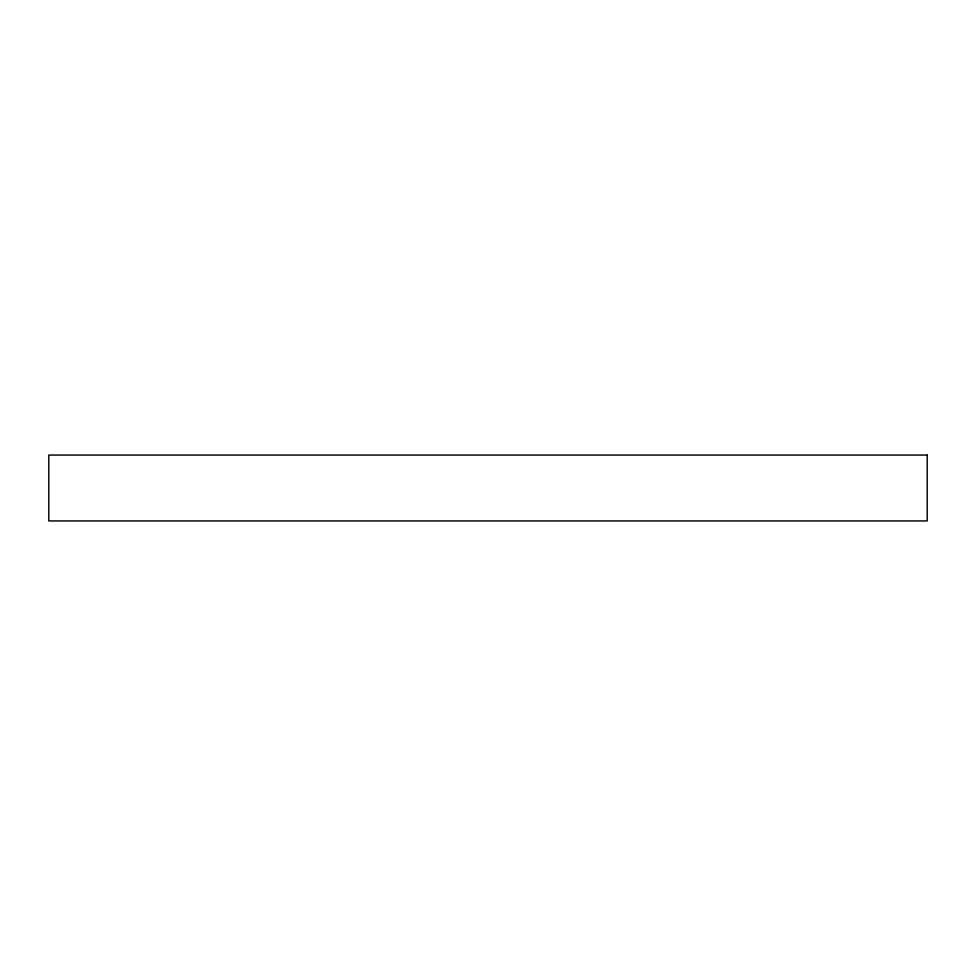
<?xml version="1.0" encoding="UTF-8"?>
<svg xmlns="http://www.w3.org/2000/svg" width="976" height="976" viewBox="0 0 976 976"><rect width="100%" height="100%" fill="white"/><g stroke="black" fill="none" stroke-linecap="round" stroke-linejoin="round"><path stroke-width="1.46" d="M927.2 455.06L48.8 455.06L48.8 520.94L927.2 520.94L927.2 455.06"/></g></svg>
